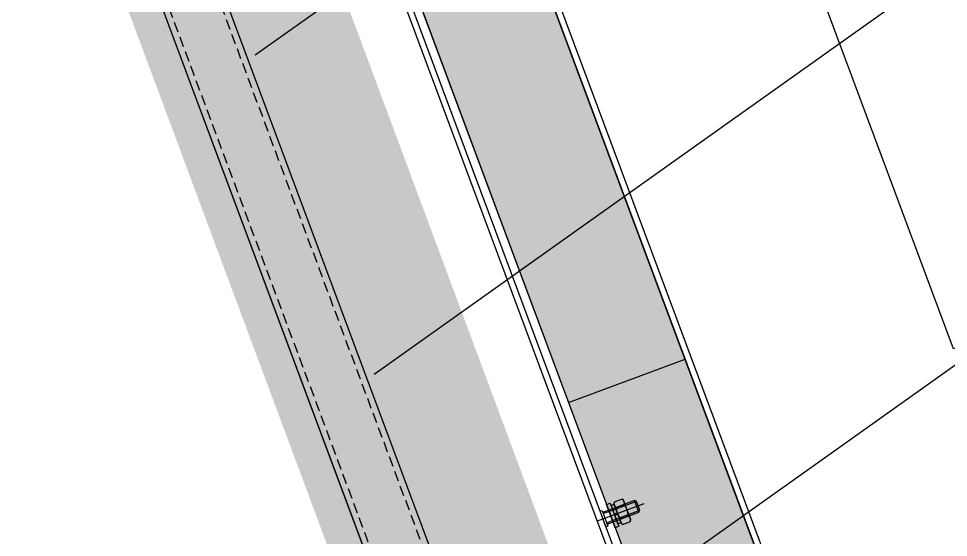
# Model space of a CAD drawing. Extents: x 12199666 to 24617114, y 1197707 to 2548648.
# Drawn here: x 12292850.9 to 12293299.2, y 1250393.7 to 1250644 of the extents above; entities that cross this region are included whole.
import ezdxf

# ---------------------------------------------------------------- set-up
doc = ezdxf.new("R2010")
doc.units = 0
doc.header["$LTSCALE"] = 10
doc.header["$MEASUREMENT"] = 0
for name, pattern in [('TX-PLAN-T1-F11$0$CENTER-PISA', [11, 6, -2, 1, -2]), ('TX-PLAN-T1-F11$0$DASHED', [0.75, 0.5, -0.25]), ('TX-PLAN-T1-F11$0$HIDDEN-PISA', [4.5, 2.5, -2])]:
    doc.linetypes.add(name, pattern=pattern)
for name, color, linetype, lineweight in [('TX-PLAN-T1-F11$0$_EDO-ALUMINIUM-SECTION', 90, 'Continuous', 30), ('TX-PLAN-T1-F11$0$幕墙线', 114, 'Continuous', 30), ('TX-PLAN-T1-F11$0$板边线', 36, 'Continuous', 30)]:
    doc.layers.add(name, color=color, linetype=linetype, lineweight=lineweight)
for name, color, linetype in [('TX-PLAN-T1-F11$0$AXIS', 3, 'Continuous'), ('TX-PLAN-T1-F11$0$F-Alum', 4, 'Continuous'), ('TX-PLAN-T1-F11$0$F-concrete', 7, 'Continuous'), ('TX-PLAN-T1-F11$0$F-dashed line', 8, 'TX-PLAN-T1-F11$0$DASHED'), ('TX-PLAN-T1-F11$0$F_MISC', 8, 'Continuous'), ('TX-PLAN-T1-F11$0$INSUL', 173, 'Continuous')]:
    doc.layers.add(name, color=color, linetype=linetype)
doc.layers.add('TX-PLAN-T1-F11$0$bangong', color=5, linetype='Continuous', true_color=0x0000ff)

# ---------------------------------------------------------------- blocks, each defined once
blk = doc.blocks.new('TX-PLAN-T1-F11$0$M6_Nut-3-flat-2')
at = {"color": 32}
for p, q in [((0.46, 2.89), (4.54, 2.89)), ((0.46, -2.89), (4.54, -2.89))]:
    blk.add_line(p, q, dxfattribs=at)
blk.add_lwpolyline([(0, -5), (0.45, -5.77), (4.55, -5.77), (5, -5), (5, 5), (4.55, 5.77), (0.45, 5.77), (0, 5)], close=True, dxfattribs=at)
at = {"color": 32, "flags": 128}
for points in [[(0.46, 5.77, 0.055442), (0.19, 5.29, 0.098699), (0, 4.33, 0.098696), (0.19, 3.37, 0.055655), (0.46, 2.89, 0.078858), (0, 0, 0.07907), (0.46, -2.89, 0.055442), (0.19, -3.37, 0.098699), (0, -4.33, 0.098696), (0.19, -5.29, 0.055655), (0.46, -5.77)], [(4.54, -5.77, 0.055441), (4.81, -5.29, 0.098699), (5, -4.33, 0.098699), (4.81, -3.37, 0.055653), (4.54, -2.89, 0.078857), (5, 0, 0.07907), (4.54, 2.89, 0.055441), (4.81, 3.37, 0.098699), (5, 4.33, 0.098699), (4.81, 5.29, 0.055653), (4.54, 5.77)]]:
    blk.add_lwpolyline(points, format="xyb", dxfattribs=at)
blk = doc.blocks.new('TX-PLAN-T1-F11$0$M6_Spring_Washer-flat-2')
at = {"color": 32}
for points in [[(0, 0.52), (1.5, 0.12), (1.5, 4.75), (0, 4.75)], [(1.5, -0.4), (1.5, -4.75), (0, -4.75), (0, 0)]]:
    blk.add_lwpolyline(points, close=True, dxfattribs=at)
blk = doc.blocks.new('TX-PLAN-T1-F11$0$M6_Flat_Washer-flat-2')
at = {"color": 32}
blk.add_lwpolyline([(0, 6), (1.9, 6), (1.9, -6), (0, -6)], close=True, dxfattribs=at)
blk = doc.blocks.new('TX-PLAN-T1-F11$0$M6x18_Stud_Bolt-flat-2')
at = {"color": 8, "linetype": 'TX-PLAN-T1-F11$0$HIDDEN-PISA'}
for p, q in [((1.75, 2.25), (1, 3)), ((18, 2.25), (1.75, 2.25)), ((17.25, -3), (17.25, 3)), ((1, -3), (1.75, -2.25)), ((1.75, -2.25), (18, -2.25))]:
    blk.add_line(p, q, dxfattribs=at)
at = {"color": 54}
blk.add_line((18, -2.25), (18, 2.25), dxfattribs=at)
blk.add_lwpolyline([(0, 4), (1, 4), (1, -4), (0, -4)], close=True, dxfattribs=at)
blk.add_lwpolyline([(1, -3), (17.25, -3), (18, -2.25), (18, 2.25), (17.25, 3), (1, 3)], dxfattribs=at)
at = {"layer": 'TX-PLAN-T1-F11$0$AXIS', "color": 8, "linetype": 'TX-PLAN-T1-F11$0$CENTER-PISA'}
blk.add_line((21, 0), (-3, 0), dxfattribs=at)
blk = doc.blocks.new('*U195')
at = {"layer": 'TX-PLAN-T1-F11$0$INSUL', "lineweight": 0}
h = blk.add_hatch(dxfattribs=at)
h.set_pattern_fill('岩棉', color=256, scale=60, style=0, pattern_type=2)
h.set_pattern_definition([(171.7889, (31.98, 119.4286), (-403.9210345, 60.0000015), [2.0005, -418.1072]), (146.90866, (33.7337, 118.2857), (-95.0402426, 60.000001), [2.0932, -437.4871]), (132.32733, (35.0349, 116.8571), (-106.920274, 119.9999995), [1.9323, -403.8515]), (114.797, (35.827, 115.143), (-23.76006, 60), [1.8884, -196.3933]), (91.62022, (35.8834, 113.1429), (-11.88003, 360), [2.0008, -418.1672]), (82.824825, (30.05657, 66.85714), (83.160209665, 659.99999822), [46.65104, -9750.0678]), (97.175175, (41.82346, 66.85714), (-83.16021149, 659.999997991), [46.65104, -9750.0678]), (88.37978, (35.9966, 113.1429), (11.880026, 360), [2.0008, -418.1672]), (65.203, (36.053, 115.143), (23.76006, 60), [1.8884, -196.3933]), (47.67267, (36.8452, 116.8571), (106.920274, 120), [1.9323, -403.8515]), (33.09134, (38.1463, 118.2857), (95.040242, 60.000002), [2.0932, -437.4871]), (8.2111, (39.9, 119.4286), (403.921035, 60), [2.0005, -418.1072]), (87.1662, (30, 65.7143), (11.880025, 180), [1.1443, -239.1496]), (103.9014, (30.283, 64.5714), (-47.520122, 180), [1.1773, -246.0642]), (111.6036, (30.735, 63.429), (-11.88003, 60), [1.2292, -63.304]), (122.76135, (31.4709, 62.2857), (-35.640092, 60), [1.359, -284.0386]), (138.29055, (32.4326, 61.4286), (-71.280182, 60.000001), [1.2883, -269.2446]), (152.0035, (33.5074, 60.8571), (-106.920275, 60), [1.2173, -254.4187]), (166.4772, (34.6954, 60.5714), (-237.600608, 60.000002), [1.2219, -255.3723]), (167.07075, (35.94, 60.2857), (-249.48064, 60), [1.277, -266.8823]), (12.92924, (35.94, 60.2857), (249.48064, 60), [1.277, -266.8823]), (13.5228, (37.1846, 60.5714), (237.600609, 60), [1.2219, -255.3723]), (27.9965, (38.3726, 60.8571), (118.800303, 60.000002), [1.2173, -254.4187]), (41.70945, (39.4475, 61.4286), (71.280181, 60.000002), [1.2883, -269.2446]), (57.23865, (40.4092, 62.2857), (118.800303, 180.000001), [1.359, -284.0386]), (68.3964, (41.145, 63.429), (11.88003, 60), [1.2292, -63.304]), (76.0986, (41.5972, 64.5714), (11.88003, 60), [1.1773, -246.0642]), (92.8338, (41.88, 65.7143), (-11.88003, 180), [1.1443, -239.1496])])
h.paths.add_polyline_path([(0, 0), (429.97, 0), (429.97, 60), (0, 60)])
at = {"layer": 'TX-PLAN-T1-F11$0$INSUL'}
blk.add_lwpolyline([(0, 0), (429.97, 0), (429.97, 60), (0, 60)], close=True, dxfattribs=at)
blk = doc.blocks.new('TX-PLAN-T1-F11$0$A$C6BF074A9')
at = {"layer": 'TX-PLAN-T1-F11$0$F-Alum', "flags": 128}
blk.add_lwpolyline([(-176.79, 303.48), (101.67, -178.52), (103.72, -179.07), (101.67, -178.52), (89.11, -185.78), (90.62, -188.37), (104.47, -180.37), (104.47, -180.37, 0.022806), (104.58, -180.3, 0.021818), (104.69, -180.21, 0.034754), (104.84, -180.07, 0.036571), (104.97, -179.9, 0.043988), (105.1, -179.66, 0.052185), (105.19, -179.37, 0.082496), (105.21, -178.88, 0.098696), (105.02, -178.32), (-174.94, 306.28, 0.000002)], format="xyb", dxfattribs=at)
at = {"layer": 'TX-PLAN-T1-F11$0$F-Alum'}
blk.add_lwpolyline([(41.16, -207.71), (43.75, -206.21), (-210.4, 233.71), (-212.99, 232.21)], close=True, dxfattribs=at)
at = {"layer": 'TX-PLAN-T1-F11$0$F_MISC', "ltscale": 18000, "extrusion": (6.80052e-07, -9.06782e-07, -1), "xscale": -1, "rotation": 239.9840001645362}
for p in [(-37.88, -68.1, 0), (-103.17, -181.12, 0)]:
    blk.add_blockref('*U195', p, dxfattribs=at)
at = {"layer": 'TX-PLAN-T1-F11$0$F_MISC', "rotation": 30.01599997489868}
for name, p in [('TX-PLAN-T1-F11$0$M6x18_Stud_Bolt-flat-2', (11.7, -150.72)), ('TX-PLAN-T1-F11$0$M6_Flat_Washer-flat-2', (15.16, -148.71)), ('TX-PLAN-T1-F11$0$M6_Spring_Washer-flat-2', (16.8, -147.76)), ('TX-PLAN-T1-F11$0$M6_Nut-3-flat-2', (18.1, -147.01))]:
    blk.add_blockref(name, p, dxfattribs=at)
blk = doc.blocks.new('*U193')
at = {"layer": 'TX-PLAN-T1-F11$0$F-Alum', "flags": 128}
for points in [[(53.01, -31.8), (390.07, -615.22)], [(27.04, -46.81), (364.1, -630.23)]]:
    blk.add_lwpolyline(points, dxfattribs=at)
at = {"layer": 'TX-PLAN-T1-F11$0$F-concrete'}
blk.add_line((460.04, -196.6), (84.68, 453.13), dxfattribs=at)
at = {"layer": 'TX-PLAN-T1-F11$0$F-dashed line', "flags": 128}
for points in [[(50.28, -33.38), (387.33, -616.8)], [(29.58, -45.34), (366.63, -628.76)]]:
    blk.add_lwpolyline(points, dxfattribs=at)
blk.add_blockref('TX-PLAN-T1-F11$0$A$C6BF074A9', (295.39, -154.94))
blk = doc.blocks.new('TX-PLAN-T1-F11$0$A$C21521A5F')
at = {"rotation": 90}
blk.add_blockref('*U193', (388.72, -4239.78, 0), dxfattribs=at)
blk = doc.blocks.new('TX-PLAN-T1-F11$0$标准层幕墙0118')
at = {"color": 3, "rotation": 270}
blk.add_blockref('TX-PLAN-T1-F11$0$A$C21521A5F', (4239.78, -661.28, 0), dxfattribs=at)
blk = doc.blocks.new('TX-PLAN-T1-F11')
at = {"layer": 'TX-PLAN-T1-F11$0$bangong'}
h = blk.add_hatch(dxfattribs=at)
h.set_pattern_fill('ANSI31', color=256, scale=100)
h.set_pattern_definition([(35.42362, (12267498.76, 1237188.21), (-92.0142, 129.36362), [])])
h.paths.add_polyline_path([(12311684.18, 1287370.21), (12310206.37, 1278610.93), (12302958.8, 1279833.69), (12302775.84, 1278749.28), (12300113.47, 1279198.46), (12299082.02, 1273084.85), (12299673.66, 1272985.04), (12298342.76, 1265096.52), (12297751.21, 1265196.32), (12297252.12, 1262238.13), (12297843.64, 1262138.33), (12297460.91, 1259869.79), (12299531.68, 1259520.43), (12299348.73, 1258436.09), (12307533.16, 1257055.26), (12306093.66, 1248523.11), (12305034.82, 1248138.6), (12304987.29, 1248120.88), (12304730.89, 1248810.16), (12304726.23, 1248813.76), (12304668.76, 1248792.34), (12303555.72, 1248388.14), (12303508.19, 1248370.43), (12303251.79, 1249059.7), (12303247.13, 1249063.3), (12303189.66, 1249041.88), (12302076.62, 1248637.69), (12302029.1, 1248619.97), (12301772.69, 1249309.24), (12301768.03, 1249312.84), (12301710.57, 1249291.42), (12300597.52, 1248887.23), (12300550, 1248869.51), (12300293.59, 1249558.79), (12300288.94, 1249562.39), (12300231.47, 1249540.97), (12299118.43, 1249136.77), (12299070.9, 1249119.06), (12298814.5, 1249808.33), (12298809.84, 1249811.93), (12298752.37, 1249790.51), (12297639.33, 1249386.32), (12297591.8, 1249368.6), (12297335.4, 1250057.87), (12297330.74, 1250061.47), (12297273.28, 1250040.05), (12296160.23, 1249635.86), (12296112.71, 1249618.15), (12295856.3, 1250307.42), (12295851.65, 1250311.02), (12295794.18, 1250289.6), (12294681.14, 1249885.4), (12294633.61, 1249867.69), (12294377.21, 1250556.96), (12294372.55, 1250560.56), (12294315.08, 1250539.14), (12293202.04, 1250134.95), (12293154.51, 1250117.23), (12292896.37, 1250811.17), (12292836.97, 1250784.75), (12291908.28, 1250382.53), (12291867.16, 1250364.24), (12291547.28, 1251083.26), (12291482.39, 1251070.59), (12290489.94, 1250886.97), (12290445.77, 1250878.35), (12290294.65, 1251652.25), (12290228.3, 1251656.87), (12289222.2, 1251737.08), (12289177.31, 1251740.21), (12289232.18, 1252526.82), (12289169.31, 1252548.5), (12288218.48, 1252887.04), (12288175.94, 1252901.71), (12288433.04, 1253647.13), (12288377.95, 1253684.39), (12287547.54, 1254258.06), (12287510.26, 1254283.27), (12287952, 1254936.44), (12287908.46, 1254986.72), (12287255.35, 1255756.22), (12287225.9, 1255790.24), (12287822.05, 1256306.46), (12287791.11, 1256365.59), (12287330.16, 1257267.99), (12287309.3, 1257307.86), (12288006.72, 1257672.83), (12287983.77, 1257734.39), (12287579.58, 1258847.43), (12287561.86, 1258894.96), (12288251.13, 1259151.36), (12288254.73, 1259156.02), (12288233.31, 1259213.49), (12287829.12, 1260326.53), (12287811.4, 1260374.06), (12288500.68, 1260630.46), (12288504.28, 1260635.12), (12288482.86, 1260692.58), (12288078.66, 1261805.63), (12288060.95, 1261853.15), (12288750.22, 1262109.56), (12288753.82, 1262114.22), (12288732.4, 1262171.68), (12288328.21, 1263284.72), (12288310.49, 1263332.25), (12288999.76, 1263588.65), (12289003.36, 1263593.31), (12288981.94, 1263650.78), (12288577.75, 1264763.82), (12288560.04, 1264811.35), (12289249.31, 1265067.75), (12289252.91, 1265072.41), (12289231.49, 1265129.88), (12288827.29, 1266242.92), (12288809.58, 1266290.44), (12289498.85, 1266546.85), (12289502.45, 1266551.51), (12289481.03, 1266608.97), (12289076.84, 1267722.02), (12289059.12, 1267769.54), (12289748.39, 1268025.95), (12289751.99, 1268030.6), (12289730.57, 1268088.07), (12289326.38, 1269201.11), (12289308.67, 1269248.64), (12289997.94, 1269505.04), (12290001.54, 1269509.7), (12289980.12, 1269567.17), (12289575.92, 1270680.21), (12289558.21, 1270727.74), (12290247.48, 1270984.14), (12290251.08, 1270988.8), (12290229.66, 1271046.26), (12289825.47, 1272159.31), (12289807.75, 1272206.83), (12290497.02, 1272463.24), (12290500.62, 1272467.89), (12290479.2, 1272525.36), (12290075.01, 1273638.4), (12290057.3, 1273685.93), (12290746.57, 1273942.33), (12290750.17, 1273946.99), (12290728.75, 1274004.46), (12290324.55, 1275117.5), (12290306.84, 1275165.03), (12290996.11, 1275421.43), (12290999.71, 1275426.09), (12290978.29, 1275483.55), (12290574.1, 1276596.6), (12290556.38, 1276644.12), (12291245.65, 1276900.53), (12291249.25, 1276905.19), (12291227.83, 1276962.65), (12290823.64, 1278075.69), (12290805.93, 1278123.22), (12291495.2, 1278379.63), (12291498.8, 1278384.28), (12291477.38, 1278441.75), (12291073.18, 1279554.79), (12291055.47, 1279602.32), (12291744.74, 1279858.72), (12291748.34, 1279863.38), (12291726.92, 1279920.85), (12291322.73, 1281033.89), (12291305.01, 1281081.41), (12291994.28, 1281337.82), (12291997.88, 1281342.48), (12291976.47, 1281399.94), (12291572.27, 1282512.99), (12291554.56, 1282560.51), (12292243.83, 1282816.92), (12292247.43, 1282821.57), (12292226.01, 1282879.04), (12291821.82, 1283992.08), (12291804.1, 1284039.61), (12292498.04, 1284297.75), (12292471.61, 1284357.15), (12292069.4, 1285285.85), (12292051.11, 1285326.96), (12292770.13, 1285646.84), (12292757.45, 1285711.73), (12292573.84, 1286704.18), (12292565.21, 1286748.35), (12293339.11, 1286899.47), (12293343.74, 1286965.82), (12293423.95, 1287971.92), (12293427.08, 1288016.82), (12294213.69, 1287961.94), (12294235.37, 1288024.82), (12294573.91, 1288975.65), (12294588.58, 1289018.19), (12295334, 1288761.08), (12295371.26, 1288816.17), (12295944.93, 1289646.58), (12295970.14, 1289683.86), (12296623.31, 1289242.13), (12296673.59, 1289285.66), (12297443.09, 1289938.77), (12297477.11, 1289968.23), (12297993.33, 1289372.07), (12298052.45, 1289403.01), (12298954.86, 1289863.96), (12298994.73, 1289884.83), (12299359.7, 1289187.41), (12299421.26, 1289210.35), (12300534.3, 1289614.55), (12300581.83, 1289632.26), (12300838.23, 1288942.99), (12300842.89, 1288939.39), (12300900.36, 1288960.81), (12302013.4, 1289365), (12302060.92, 1289382.72), (12302317.33, 1288693.45), (12302321.99, 1288689.85), (12302379.45, 1288711.27), (12303492.5, 1289115.46), (12303540.02, 1289133.17), (12303796.43, 1288443.9), (12303801.08, 1288440.3), (12303858.55, 1288461.72), (12304971.59, 1288865.92), (12305019.12, 1288883.63), (12305275.52, 1288194.36), (12305280.18, 1288190.76), (12305337.65, 1288212.18), (12306450.69, 1288616.37), (12306498.22, 1288634.09), (12306754.62, 1287944.82), (12306759.28, 1287941.22), (12306816.74, 1287962.64), (12307929.79, 1288366.83), (12307977.31, 1288384.54), (12308233.72, 1287695.27), (12308238.37, 1287691.67), (12308295.84, 1287713.09), (12309408.88, 1288117.29), (12309456.41, 1288135), (12309712.81, 1287445.73), (12309717.47, 1287442.13), (12309774.94, 1287463.55), (12310887.98, 1287867.74), (12310935.51, 1287885.46), (12311191.91, 1287196.19), (12311196.57, 1287192.59), (12311254.03, 1287214.01)])
at = {"layer": 'TX-PLAN-T1-F11$0$bangong', "const_width": 100}
blk.add_lwpolyline([(12297273.28, 1250040.05), (12296160.23, 1249635.86), (12296112.71, 1249618.15), (12295856.3, 1250307.42), (12295851.65, 1250311.02), (12295794.18, 1250289.6), (12294681.14, 1249885.4), (12294633.61, 1249867.69), (12294377.21, 1250556.96), (12294372.55, 1250560.56), (12294315.08, 1250539.14), (12293202.04, 1250134.95), (12293154.51, 1250117.23), (12292896.37, 1250811.17), (12292836.97, 1250784.75), (12291908.28, 1250382.53)], dxfattribs=at)
at = {"layer": 'TX-PLAN-T1-F11$0$幕墙线'}
blk.add_lwpolyline([(12304713.55, 1248758.73), (12303496.49, 1248305.15), (12303234.45, 1249008.27), (12302017.4, 1248554.69), (12301755.35, 1249257.81), (12300538.3, 1248804.24), (12300276.26, 1249507.36), (12299059.2, 1249053.78), (12298797.16, 1249756.9), (12297580.1, 1249303.32), (12297318.06, 1250006.44), (12296101.01, 1249552.86), (12295838.96, 1250255.99), (12294621.91, 1249802.41), (12294359.87, 1250505.53), (12293142.81, 1250051.95), (12292880.77, 1250755.07), (12291855.06, 1250298.75)], dxfattribs=at)
at = {"layer": 'TX-PLAN-T1-F11$0$板边线', "elevation": 0}
blk.add_lwpolyline([(12303655.38, 1248737.88), (12303393.33, 1249441), (12302176.28, 1248987.42), (12301915.5, 1249687.15), (12301908.37, 1249688.36), (12300697.18, 1249236.97), (12300435.14, 1249940.09), (12299218.08, 1249486.51), (12298956.04, 1250189.63), (12297738.99, 1249736.05), (12297476.95, 1250439.17), (12296259.89, 1249985.6), (12295997.85, 1250688.72), (12294780.79, 1250235.14), (12294518.75, 1250938.26), (12293301.7, 1250484.68), (12293040.92, 1251184.42), (12293000.21, 1251191.28), (12291986.89, 1250740.48)], dxfattribs=at)
at = {"layer": 'TX-PLAN-T1-F11$0$_EDO-ALUMINIUM-SECTION', "rotation": 350.4236156863823}
blk.add_blockref('TX-PLAN-T1-F11$0$标准层幕墙0118', (12293055.45, 1251790.44), dxfattribs=at)

msp = doc.modelspace()

# ---------------------------------------------------------------- block references
msp.add_blockref('TX-PLAN-T1-F11', (0, 0))

doc.saveas('drawing.dxf')
